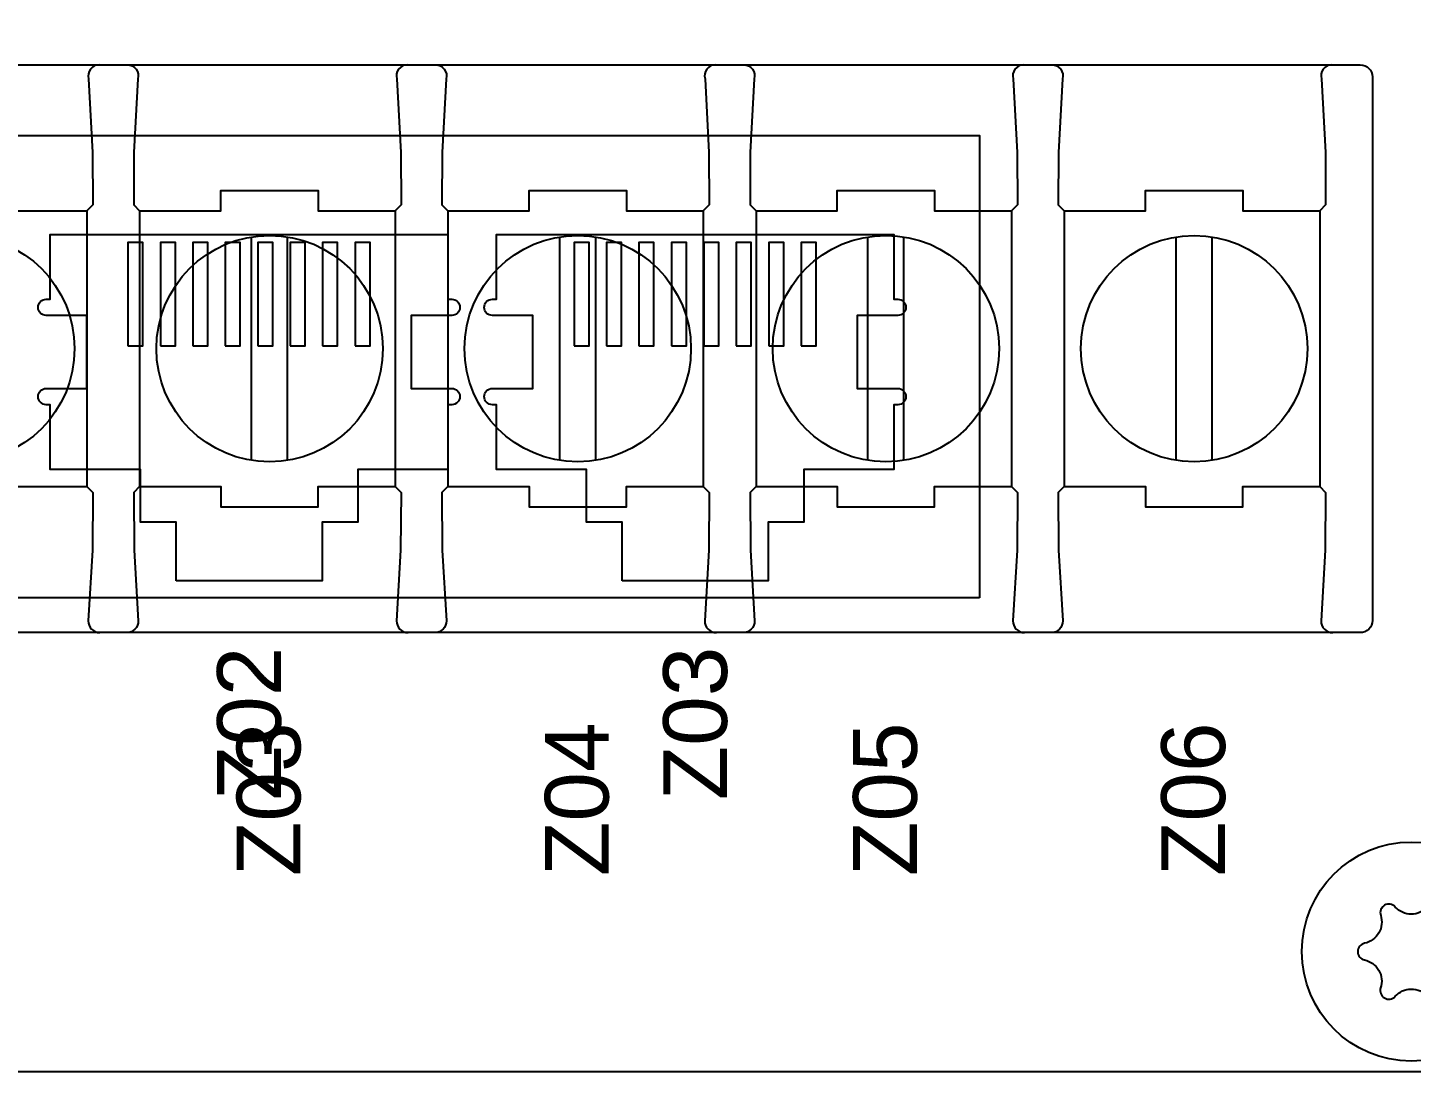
# Model space of a CAD drawing. Extents: x 0.3 to 23.7, y 0.2 to 17.8.
# Drawn here: x 18.597 to 20.303, y 1.569 to 2.856 of the extents above; entities that cross this region are included whole.
import ezdxf

# ---------------------------------------------------------------- set-up
doc = ezdxf.new("R2010")
doc.units = 0
doc.header["$MEASUREMENT"] = 0
for name, color, linetype in [('5_01__81__6-PHASE_AC_CURRE', 7, 'CONTINUOUS'), ('5_02__82__6-PHASE_AC_CURRE', 7, 'CONTINUOUS'), ('5_03__85__6-PHASE_AC_CURRE', 7, 'CONTINUOUS'), ('5_04__L0__6-PHASE_ROGOWSKI', 7, 'CONTINUOUS'), ('6_00_____DWG', 7, 'CONTINUOUS')]:
    doc.layers.add(name, color=color, linetype=linetype)
doc.styles.add('ARIAL', font='arial.ttf')

msp = doc.modelspace()

# ---------------------------------------------------------------- linework, layer by layer
at = {"layer": '5_01__81__6-PHASE_AC_CURRE'}
msp.add_lwpolyline([(17.9252, 2.8098), (20.2402, 2.8098, -0.414186), (20.2552, 2.7948), (20.2552, 2.1247, -0.414214), (20.2402, 2.1097), (17.9252, 2.1097, -0.414485), (17.9102, 2.1247), (17.9102, 2.7948, -0.413969)], format="xyb", close=True, dxfattribs=at)
for points in [[(18.6852, 2.8097, 0.49765), (18.6723, 2.7926), (18.6772, 2.7017), (18.6775, 2.6371), (18.6702, 2.6298), (18.6702, 2.2898), (18.6775, 2.2824), (18.677, 2.2113), (18.6719, 2.1243, 0.428696), (18.6863, 2.1098, -6.093453)], [(18.7201, 2.8097, -0.49765), (18.7331, 2.7926), (18.7281, 2.7017), (18.7279, 2.6371), (18.7352, 2.6298), (18.7352, 2.2898), (18.7279, 2.2824), (18.7283, 2.2113), (18.7334, 2.1243, -0.428696), (18.7191, 2.1098, 6.093453)], [(19.0652, 2.8097, 0.49765), (19.0523, 2.7926), (19.0572, 2.7017), (19.0575, 2.6371), (19.0502, 2.6298), (19.0502, 2.2898), (19.0575, 2.2824), (19.057, 2.2113), (19.052, 2.1243, 0.428696), (19.0663, 2.1098, -6.093453)], [(19.1001, 2.8097, -0.49765), (19.1131, 2.7926), (19.1081, 2.7017), (19.1079, 2.6371), (19.1152, 2.6298), (19.1152, 2.2898), (19.1079, 2.2824), (19.1083, 2.2113), (19.1134, 2.1243, -0.428696), (19.0991, 2.1098, 6.093453)], [(19.4452, 2.8097, 0.49765), (19.4323, 2.7926), (19.4372, 2.7017), (19.4375, 2.6371), (19.4302, 2.6298), (19.4302, 2.2898), (19.4375, 2.2824), (19.437, 2.2113), (19.4319, 2.1243, 0.428696), (19.4463, 2.1098, -6.093453)], [(19.4801, 2.8097, -0.49765), (19.493, 2.7926), (19.4881, 2.7017), (19.4878, 2.6371), (19.4952, 2.6298), (19.4952, 2.2898), (19.4878, 2.2824), (19.4883, 2.2113), (19.4934, 2.1243, -0.428696), (19.479, 2.1098, 6.093453)], [(19.8252, 2.8097, 0.49765), (19.8123, 2.7926), (19.8172, 2.7017), (19.8175, 2.6371), (19.8102, 2.6298), (19.8102, 2.2898), (19.8175, 2.2824), (19.817, 2.2113), (19.8119, 2.1243, 0.428696), (19.8263, 2.1098, -6.093453)], [(19.8601, 2.8097, -0.49765), (19.873, 2.7926), (19.8681, 2.7017), (19.8678, 2.6371), (19.8752, 2.6298), (19.8752, 2.2898), (19.8678, 2.2824), (19.8683, 2.2113), (19.8734, 2.1243, -0.428696), (19.8591, 2.1098, 6.093453)], [(20.2052, 2.8097, 0.49765), (20.1923, 2.7926), (20.1972, 2.7017), (20.1975, 2.6371), (20.1902, 2.6298), (20.1902, 2.2898), (20.1975, 2.2824), (20.197, 2.2113), (20.1919, 2.1243, 0.428696), (20.2063, 2.1098, -6.093453)]]:
    msp.add_lwpolyline(points, format="xyb", dxfattribs=at)
for points in [[(18.3554, 2.6298), (18.4554, 2.6298), (18.4554, 2.6548), (18.5754, 2.6548), (18.5754, 2.6298), (18.6702, 2.6296)], [(18.7355, 2.6298), (18.8355, 2.6298), (18.8355, 2.6548), (18.9555, 2.6548), (18.9555, 2.6298), (19.0502, 2.6296)], [(19.1154, 2.6298), (19.2154, 2.6298), (19.2154, 2.6548), (19.3354, 2.6548), (19.3354, 2.6298), (19.4302, 2.6296)], [(19.4954, 2.6298), (19.5954, 2.6298), (19.5954, 2.6548), (19.7154, 2.6548), (19.7154, 2.6298), (19.8102, 2.6296)], [(19.8754, 2.6298), (19.9754, 2.6298), (19.9754, 2.6548), (20.0954, 2.6548), (20.0954, 2.6298), (20.1902, 2.6296)], [(18.8732, 2.3219), (18.8732, 2.5976)], [(18.9172, 2.5977), (18.9172, 2.3218)], [(19.2532, 2.3219), (19.2532, 2.5976)], [(19.2972, 2.5977), (19.2972, 2.3218)], [(19.6332, 2.3219), (19.6332, 2.5976)], [(19.6772, 2.5977), (19.6772, 2.3218)], [(20.0132, 2.3219), (20.0132, 2.5976)], [(20.0572, 2.5977), (20.0572, 2.3218)], [(18.3554, 2.2898), (18.4554, 2.2898), (18.4554, 2.2648), (18.5754, 2.2648), (18.5754, 2.2898), (18.6702, 2.2899)], [(18.7355, 2.2898), (18.8355, 2.2898), (18.8355, 2.2648), (18.9555, 2.2648), (18.9555, 2.2898), (19.0502, 2.2899)], [(19.1154, 2.2898), (19.2154, 2.2898), (19.2154, 2.2648), (19.3354, 2.2648), (19.3354, 2.2898), (19.4302, 2.2899)], [(19.4954, 2.2898), (19.5954, 2.2898), (19.5954, 2.2648), (19.7154, 2.2648), (19.7154, 2.2898), (19.8102, 2.2899)], [(19.8754, 2.2898), (19.9754, 2.2898), (19.9754, 2.2648), (20.0954, 2.2648), (20.0954, 2.2898), (20.1902, 2.2899)]]:
    msp.add_lwpolyline(points, dxfattribs=at)
for centre in [(18.5154, 2.4598), (18.8955, 2.4598), (19.2754, 2.4598), (19.6554, 2.4598), (20.0354, 2.4598)]:
    msp.add_circle(centre, 0.1396, dxfattribs=at)
at = {"layer": '5_02__82__6-PHASE_AC_CURRE'}
msp.add_lwpolyline([(17.9252, 2.8098), (20.2402, 2.8098, -0.414186), (20.2552, 2.7948), (20.2552, 2.1247, -0.414214), (20.2402, 2.1097), (17.9252, 2.1097, -0.414485), (17.9102, 2.1247), (17.9102, 2.7948, -0.413969)], format="xyb", close=True, dxfattribs=at)
for points in [[(18.6852, 2.8097, 0.49765), (18.6723, 2.7926), (18.6772, 2.7017), (18.6775, 2.6371), (18.6702, 2.6298), (18.6702, 2.2898), (18.6775, 2.2824), (18.677, 2.2113), (18.6719, 2.1243, 0.428696), (18.6863, 2.1098, -6.093453)], [(18.7201, 2.8097, -0.49765), (18.7331, 2.7926), (18.7281, 2.7017), (18.7279, 2.6371), (18.7352, 2.6298), (18.7352, 2.2898), (18.7279, 2.2824), (18.7283, 2.2113), (18.7334, 2.1243, -0.428696), (18.7191, 2.1098, 6.093453)], [(19.0652, 2.8097, 0.49765), (19.0523, 2.7926), (19.0572, 2.7017), (19.0575, 2.6371), (19.0502, 2.6298), (19.0502, 2.2898), (19.0575, 2.2824), (19.057, 2.2113), (19.052, 2.1243, 0.428696), (19.0663, 2.1098, -6.093453)], [(19.1001, 2.8097, -0.49765), (19.1131, 2.7926), (19.1081, 2.7017), (19.1079, 2.6371), (19.1152, 2.6298), (19.1152, 2.2898), (19.1079, 2.2824), (19.1083, 2.2113), (19.1134, 2.1243, -0.428696), (19.0991, 2.1098, 6.093453)], [(19.4452, 2.8097, 0.49765), (19.4323, 2.7926), (19.4372, 2.7017), (19.4375, 2.6371), (19.4302, 2.6298), (19.4302, 2.2898), (19.4375, 2.2824), (19.437, 2.2113), (19.4319, 2.1243, 0.428696), (19.4463, 2.1098, -6.093453)], [(19.4801, 2.8097, -0.49765), (19.493, 2.7926), (19.4881, 2.7017), (19.4878, 2.6371), (19.4952, 2.6298), (19.4952, 2.2898), (19.4878, 2.2824), (19.4883, 2.2113), (19.4934, 2.1243, -0.428696), (19.479, 2.1098, 6.093453)], [(19.8252, 2.8097, 0.49765), (19.8123, 2.7926), (19.8172, 2.7017), (19.8175, 2.6371), (19.8102, 2.6298), (19.8102, 2.2898), (19.8175, 2.2824), (19.817, 2.2113), (19.8119, 2.1243, 0.428696), (19.8263, 2.1098, -6.093453)], [(19.8601, 2.8097, -0.49765), (19.873, 2.7926), (19.8681, 2.7017), (19.8678, 2.6371), (19.8752, 2.6298), (19.8752, 2.2898), (19.8678, 2.2824), (19.8683, 2.2113), (19.8734, 2.1243, -0.428696), (19.8591, 2.1098, 6.093453)], [(20.2052, 2.8097, 0.49765), (20.1923, 2.7926), (20.1972, 2.7017), (20.1975, 2.6371), (20.1902, 2.6298), (20.1902, 2.2898), (20.1975, 2.2824), (20.197, 2.2113), (20.1919, 2.1243, 0.428696), (20.2063, 2.1098, -6.093453)]]:
    msp.add_lwpolyline(points, format="xyb", dxfattribs=at)
for points in [[(18.3554, 2.6298), (18.4554, 2.6298), (18.4554, 2.6548), (18.5754, 2.6548), (18.5754, 2.6298), (18.6702, 2.6296)], [(18.7355, 2.6298), (18.8355, 2.6298), (18.8355, 2.6548), (18.9555, 2.6548), (18.9555, 2.6298), (19.0502, 2.6296)], [(19.1154, 2.6298), (19.2154, 2.6298), (19.2154, 2.6548), (19.3354, 2.6548), (19.3354, 2.6298), (19.4302, 2.6296)], [(19.4954, 2.6298), (19.5954, 2.6298), (19.5954, 2.6548), (19.7154, 2.6548), (19.7154, 2.6298), (19.8102, 2.6296)], [(19.8754, 2.6298), (19.9754, 2.6298), (19.9754, 2.6548), (20.0954, 2.6548), (20.0954, 2.6298), (20.1902, 2.6296)], [(18.8732, 2.3219), (18.8732, 2.5976)], [(18.9172, 2.5977), (18.9172, 2.3218)], [(19.2532, 2.3219), (19.2532, 2.5976)], [(19.2972, 2.5977), (19.2972, 2.3218)], [(19.6332, 2.3219), (19.6332, 2.5976)], [(19.6772, 2.5977), (19.6772, 2.3218)], [(20.0132, 2.3219), (20.0132, 2.5976)], [(20.0572, 2.5977), (20.0572, 2.3218)], [(18.3554, 2.2898), (18.4554, 2.2898), (18.4554, 2.2648), (18.5754, 2.2648), (18.5754, 2.2898), (18.6702, 2.2899)], [(18.7355, 2.2898), (18.8355, 2.2898), (18.8355, 2.2648), (18.9555, 2.2648), (18.9555, 2.2898), (19.0502, 2.2899)], [(19.1154, 2.2898), (19.2154, 2.2898), (19.2154, 2.2648), (19.3354, 2.2648), (19.3354, 2.2898), (19.4302, 2.2899)], [(19.4954, 2.2898), (19.5954, 2.2898), (19.5954, 2.2648), (19.7154, 2.2648), (19.7154, 2.2898), (19.8102, 2.2899)], [(19.8754, 2.2898), (19.9754, 2.2898), (19.9754, 2.2648), (20.0954, 2.2648), (20.0954, 2.2898), (20.1902, 2.2899)]]:
    msp.add_lwpolyline(points, dxfattribs=at)
for centre in [(18.5154, 2.4598), (18.8955, 2.4598), (19.2754, 2.4598), (19.6554, 2.4598), (20.0354, 2.4598)]:
    msp.add_circle(centre, 0.1396, dxfattribs=at)
at = {"layer": '5_03__85__6-PHASE_AC_CURRE'}
msp.add_lwpolyline([(17.9252, 2.8098), (20.2402, 2.8098, -0.414186), (20.2552, 2.7948), (20.2552, 2.1247, -0.414214), (20.2402, 2.1097), (17.9252, 2.1097, -0.414485), (17.9102, 2.1247), (17.9102, 2.7948, -0.413969)], format="xyb", close=True, dxfattribs=at)
for points in [[(18.6852, 2.8097, 0.49765), (18.6723, 2.7926), (18.6772, 2.7017), (18.6775, 2.6371), (18.6702, 2.6298), (18.6702, 2.2898), (18.6775, 2.2824), (18.677, 2.2113), (18.6719, 2.1243, 0.428696), (18.6863, 2.1098, -6.093453)], [(18.7201, 2.8097, -0.49765), (18.7331, 2.7926), (18.7281, 2.7017), (18.7279, 2.6371), (18.7352, 2.6298), (18.7352, 2.2898), (18.7279, 2.2824), (18.7283, 2.2113), (18.7334, 2.1243, -0.428696), (18.7191, 2.1098, 6.093453)], [(19.0652, 2.8097, 0.49765), (19.0523, 2.7926), (19.0572, 2.7017), (19.0575, 2.6371), (19.0502, 2.6298), (19.0502, 2.2898), (19.0575, 2.2824), (19.057, 2.2113), (19.052, 2.1243, 0.428696), (19.0663, 2.1098, -6.093453)], [(19.1001, 2.8097, -0.49765), (19.1131, 2.7926), (19.1081, 2.7017), (19.1079, 2.6371), (19.1152, 2.6298), (19.1152, 2.2898), (19.1079, 2.2824), (19.1083, 2.2113), (19.1134, 2.1243, -0.428696), (19.0991, 2.1098, 6.093453)], [(19.4452, 2.8097, 0.49765), (19.4323, 2.7926), (19.4372, 2.7017), (19.4375, 2.6371), (19.4302, 2.6298), (19.4302, 2.2898), (19.4375, 2.2824), (19.437, 2.2113), (19.4319, 2.1243, 0.428696), (19.4463, 2.1098, -6.093453)], [(19.4801, 2.8097, -0.49765), (19.493, 2.7926), (19.4881, 2.7017), (19.4878, 2.6371), (19.4952, 2.6298), (19.4952, 2.2898), (19.4878, 2.2824), (19.4883, 2.2113), (19.4934, 2.1243, -0.428696), (19.479, 2.1098, 6.093453)], [(19.8252, 2.8097, 0.49765), (19.8123, 2.7926), (19.8172, 2.7017), (19.8175, 2.6371), (19.8102, 2.6298), (19.8102, 2.2898), (19.8175, 2.2824), (19.817, 2.2113), (19.8119, 2.1243, 0.428696), (19.8263, 2.1098, -6.093453)], [(19.8601, 2.8097, -0.49765), (19.873, 2.7926), (19.8681, 2.7017), (19.8678, 2.6371), (19.8752, 2.6298), (19.8752, 2.2898), (19.8678, 2.2824), (19.8683, 2.2113), (19.8734, 2.1243, -0.428696), (19.8591, 2.1098, 6.093453)], [(20.2052, 2.8097, 0.49765), (20.1923, 2.7926), (20.1972, 2.7017), (20.1975, 2.6371), (20.1902, 2.6298), (20.1902, 2.2898), (20.1975, 2.2824), (20.197, 2.2113), (20.1919, 2.1243, 0.428696), (20.2063, 2.1098, -6.093453)]]:
    msp.add_lwpolyline(points, format="xyb", dxfattribs=at)
for points in [[(18.3554, 2.6298), (18.4554, 2.6298), (18.4554, 2.6548), (18.5754, 2.6548), (18.5754, 2.6298), (18.6702, 2.6296)], [(18.7355, 2.6298), (18.8355, 2.6298), (18.8355, 2.6548), (18.9555, 2.6548), (18.9555, 2.6298), (19.0502, 2.6296)], [(19.1154, 2.6298), (19.2154, 2.6298), (19.2154, 2.6548), (19.3354, 2.6548), (19.3354, 2.6298), (19.4302, 2.6296)], [(19.4954, 2.6298), (19.5954, 2.6298), (19.5954, 2.6548), (19.7154, 2.6548), (19.7154, 2.6298), (19.8102, 2.6296)], [(19.8754, 2.6298), (19.9754, 2.6298), (19.9754, 2.6548), (20.0954, 2.6548), (20.0954, 2.6298), (20.1902, 2.6296)], [(18.8732, 2.3219), (18.8732, 2.5976)], [(18.9172, 2.5977), (18.9172, 2.3218)], [(19.2532, 2.3219), (19.2532, 2.5976)], [(19.2972, 2.5977), (19.2972, 2.3218)], [(19.6332, 2.3219), (19.6332, 2.5976)], [(19.6772, 2.5977), (19.6772, 2.3218)], [(20.0132, 2.3219), (20.0132, 2.5976)], [(20.0572, 2.5977), (20.0572, 2.3218)], [(18.3554, 2.2898), (18.4554, 2.2898), (18.4554, 2.2648), (18.5754, 2.2648), (18.5754, 2.2898), (18.6702, 2.2899)], [(18.7355, 2.2898), (18.8355, 2.2898), (18.8355, 2.2648), (18.9555, 2.2648), (18.9555, 2.2898), (19.0502, 2.2899)], [(19.1154, 2.2898), (19.2154, 2.2898), (19.2154, 2.2648), (19.3354, 2.2648), (19.3354, 2.2898), (19.4302, 2.2899)], [(19.4954, 2.2898), (19.5954, 2.2898), (19.5954, 2.2648), (19.7154, 2.2648), (19.7154, 2.2898), (19.8102, 2.2899)], [(19.8754, 2.2898), (19.9754, 2.2898), (19.9754, 2.2648), (20.0954, 2.2648), (20.0954, 2.2898), (20.1902, 2.2899)]]:
    msp.add_lwpolyline(points, dxfattribs=at)
for centre in [(18.5154, 2.4598), (18.8955, 2.4598), (19.2754, 2.4598), (19.6554, 2.4598), (20.0354, 2.4598)]:
    msp.add_circle(centre, 0.1396, dxfattribs=at)
at = {"layer": '5_04__L0__6-PHASE_ROGOWSKI'}
for points in [[(19.7707, 2.1525), (17.9695, 2.1525), (17.9695, 2.7226), (19.7707, 2.7226)], [(18.7208, 2.4632), (18.7393, 2.4632), (18.7393, 2.5907), (18.7208, 2.5907)], [(18.7608, 2.4632), (18.7793, 2.4632), (18.7793, 2.5907), (18.7608, 2.5907)], [(18.8008, 2.4632), (18.8193, 2.4632), (18.8193, 2.5907), (18.8008, 2.5907)], [(18.8408, 2.4632), (18.8593, 2.4632), (18.8593, 2.5907), (18.8408, 2.5907)], [(18.8808, 2.4632), (18.8993, 2.4632), (18.8993, 2.5907), (18.8808, 2.5907)], [(18.9208, 2.4632), (18.9393, 2.4632), (18.9393, 2.5907), (18.9208, 2.5907)], [(18.9608, 2.4632), (18.9793, 2.4632), (18.9793, 2.5907), (18.9608, 2.5907)], [(19.0008, 2.4632), (19.0193, 2.4632), (19.0193, 2.5907), (19.0008, 2.5907)], [(19.2708, 2.4632), (19.2893, 2.4632), (19.2893, 2.5907), (19.2708, 2.5907)], [(19.3108, 2.4632), (19.3293, 2.4632), (19.3293, 2.5907), (19.3108, 2.5907)], [(19.3508, 2.4632), (19.3693, 2.4632), (19.3693, 2.5907), (19.3508, 2.5907)], [(19.3908, 2.4632), (19.4093, 2.4632), (19.4093, 2.5907), (19.3908, 2.5907)], [(19.4308, 2.4632), (19.4493, 2.4632), (19.4493, 2.5907), (19.4308, 2.5907)], [(19.4708, 2.4632), (19.4893, 2.4632), (19.4893, 2.5907), (19.4708, 2.5907)], [(19.5108, 2.4632), (19.5293, 2.4632), (19.5293, 2.5907), (19.5108, 2.5907)], [(19.5508, 2.4632), (19.5693, 2.4632), (19.5693, 2.5907), (19.5508, 2.5907)]]:
    msp.add_lwpolyline(points, close=True, dxfattribs=at)
for points in [[(18.7801, 2.1734), (18.7801, 2.2457), (18.7361, 2.2457), (18.7361, 2.3107), (18.6251, 2.3107), (18.6251, 2.3907), (18.6201, 2.3907, -1), (18.6201, 2.4107), (18.6701, 2.4107), (18.6701, 2.5007), (18.6201, 2.5007, -1), (18.6201, 2.5207), (18.6251, 2.5207), (18.6251, 2.6007), (19.1151, 2.6007), (19.1151, 2.5207), (19.1201, 2.5207, -1), (19.1201, 2.5007), (19.0701, 2.5007), (19.0701, 2.4107), (19.1201, 2.4107, -1), (19.1201, 2.3907), (19.1151, 2.3907), (19.1151, 2.3107), (19.0041, 2.3107), (19.0041, 2.2457), (18.9601, 2.2457), (18.9601, 2.1734)], [(19.3301, 2.1734), (19.3301, 2.2457), (19.2861, 2.2457), (19.2861, 2.3107), (19.1751, 2.3107), (19.1751, 2.3907), (19.1701, 2.3907, -1), (19.1701, 2.4107), (19.2201, 2.4107), (19.2201, 2.5007), (19.1701, 2.5007, -1), (19.1701, 2.5207), (19.1751, 2.5207), (19.1751, 2.6007), (19.6651, 2.6007), (19.6651, 2.5207), (19.6701, 2.5207, -1), (19.6701, 2.5007), (19.6201, 2.5007), (19.6201, 2.4107), (19.6701, 2.4107, -1), (19.6701, 2.3907), (19.6651, 2.3907), (19.6651, 2.3107), (19.5541, 2.3107), (19.5541, 2.2457), (19.5101, 2.2457), (19.5101, 2.1734)]]:
    msp.add_lwpolyline(points, format="xyb", close=True, dxfattribs=at)
at = {"layer": '6_00_____DWG'}
for points in [[(17.9705, 1.5688), (22.6358, 1.5688, 0.414214), (22.7146, 1.6476), (22.7146, 1.7361, -0.414214), (22.8327, 1.8543), (22.9213, 1.8543, 0.414214), (23, 1.933), (23, 8.4881, 0.414214), (22.9213, 8.5669), (22.8327, 8.5669, -0.414214), (22.7146, 8.685), (22.7146, 8.7735, 0.414214), (22.6358, 8.8523), (17.9705, 8.8523, 0.414214), (17.8917, 8.7735), (17.8917, 8.685, -0.414214), (17.7736, 8.5669), (17.685, 8.5669, 0.414214), (17.6063, 8.4881), (17.6063, 1.933, 0.414214), (17.685, 1.8543), (17.7736, 1.8543, -0.414214), (17.8917, 1.7361), (17.8917, 1.6476, 0.414214)], [(20.3431, 1.6933, -0.214133), (20.3607, 1.7061, 0.812603), (20.3607, 1.7267, -0.213359), (20.3431, 1.7395, -0.215316), (20.3408, 1.7611, 0.812603), (20.3229, 1.7714, -0.447788), (20.2833, 1.7714, 0.812603), (20.2654, 1.7611, -0.215316), (20.2631, 1.7395, -0.213359), (20.2455, 1.7267, 0.812603), (20.2455, 1.7061, -0.214133), (20.2631, 1.6933, -0.213673), (20.2653, 1.6717, 0.812603), (20.2832, 1.6613, -0.214133), (20.3031, 1.6702, -0.214133), (20.323, 1.6613, 0.812603), (20.3409, 1.6717, -0.213673)]]:
    msp.add_lwpolyline(points, format="xyb", close=True, dxfattribs=at)
msp.add_circle((20.3031, 1.7165), 0.135, dxfattribs=at)

# ---------------------------------------------------------------- texts
at = {"layer": '5_01__81__6-PHASE_AC_CURRE', "style": 'ARIAL'}
for s, p in [('Z03', (18.9335, 1.8096)), ('Z04', (19.3135, 1.8096)), ('Z05', (19.6935, 1.8096)), ('Z06', (20.0735, 1.8096))]:
    msp.add_text(s, height=0.07867, rotation=90, dxfattribs=at).set_placement(p)
at = {"layer": '5_02__82__6-PHASE_AC_CURRE', "style": 'ARIAL'}
for s, p in [('Z03', (18.9335, 1.8096)), ('Z04', (19.3135, 1.8096)), ('Z05', (19.6935, 1.8096)), ('Z06', (20.0735, 1.8096))]:
    msp.add_text(s, height=0.07867, rotation=90, dxfattribs=at).set_placement(p)
at = {"layer": '5_03__85__6-PHASE_AC_CURRE', "style": 'ARIAL'}
for s, p in [('Z03', (18.9335, 1.8096)), ('Z04', (19.3135, 1.8096)), ('Z05', (19.6935, 1.8096)), ('Z06', (20.0735, 1.8096))]:
    msp.add_text(s, height=0.07867, rotation=90, dxfattribs=at).set_placement(p)
at = {"layer": '5_04__L0__6-PHASE_ROGOWSKI', "style": 'ARIAL'}
for s, p in [('Z02', (18.9094, 1.903)), ('Z03', (19.4594, 1.903))]:
    msp.add_text(s, height=0.07867, rotation=90, dxfattribs=at).set_placement(p)

doc.saveas('drawing.dxf')
